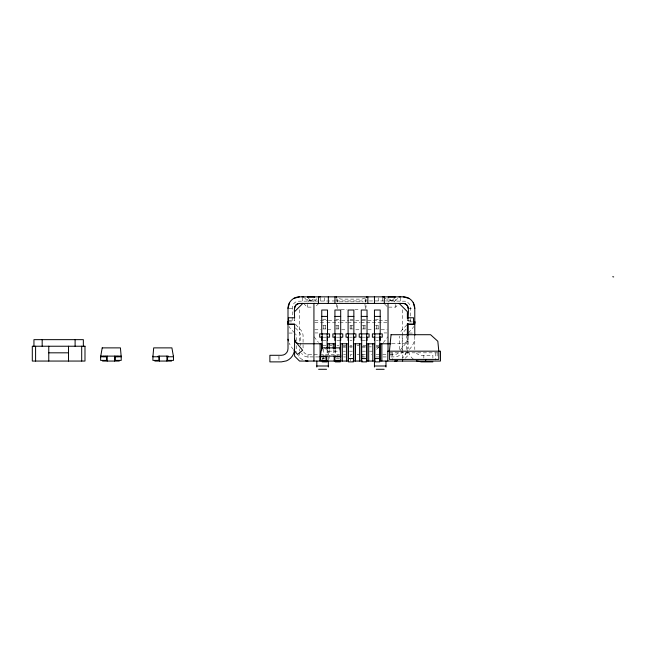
<?xml version="1.0" encoding="UTF-8"?>
<svg xmlns="http://www.w3.org/2000/svg" width="646" height="646" viewBox="0 0 646 646"><rect width="100%" height="100%" fill="white"/><g stroke="black" fill="none" stroke-linecap="round" stroke-linejoin="round"><path stroke-width="0.48" stroke-dasharray="3.23 2.42" d="M388.181 296.974L387.955 299.251A6.613 0.493 90 0 1 387.705 300.568L395.691 300.568L398.356 297.685M337.374 308.602L337.842 304.088M337.285 302.118L337.785 297.588M365.676 302.223L366.177 298.476M365.717 308.885L366.29 304.67M307.876 302.005C308.95 299.534 313.173 299.534 314.239 302.005M388.545 302.005C389.619 299.534 393.834 299.534 394.908 302.005M394.577 298.161L392.348 300.204M400.165 350.269L407.513 341.322M383.28 342.695L387.834 336.832M407.02 352.296L405.22 354.468L400.883 350.867M409.419 349.413L410.614 347.968A19.776 19.776 0 0 0 414.78 339.255M364.877 297.984L361.962 299.122L340.83 299.122L337.915 297.984M388.739 307.125L395.651 307.125L399.018 303.547M406.762 324.954L401.893 330.082A9.302 9.302 0 0 0 400.14 333.231M406.1 329.137L403.5 332.028A6.831 6.831 0 0 0 402.644 333.57M408.353 332.714L411.445 329.589A11.523 11.523 0 0 0 413.61 326.553M313.383 299.05L311.687 300.204M304.428 297.685L307.092 300.568L315.078 300.568L317.477 298.169M405.252 358.231L407.376 356.116L407.376 350.189M318.672 303.547L315.03 307.125A13.227 0.993 -90 0 1 314.941 306.947M376.561 349.325L378.677 347.475M378.233 347.055L378.742 347.023A3.367 3.367 0 0 1 378.233 347.055L376.214 347.055M335.387 300.955L297.604 301.189A7.429 7.429 0 0 0 292.347 306.446L292.137 321.966A7.413 7.413 0 0 0 292.258 322.919M336.388 300.955L368.398 300.955M369.399 300.955L384.41 300.955M385.412 300.955L405.179 301.189A7.429 7.429 0 0 1 410.436 306.446L410.654 321.966A7.413 7.413 0 0 1 410.525 322.919M303.765 303.547L307.133 307.125L312.075 307.125M288.948 308.368L294.592 308.368M408.199 308.368L413.844 308.368M341.112 309.369L346.983 309.369M354.824 309.369L359.717 309.369M322.717 319.697L326.561 319.697M335.888 319.697L338.77 319.697M350.019 319.697L352.902 319.697M362.228 319.697L366.072 319.697M375.407 319.697L378.281 319.697M288.415 320.246L294.592 320.246M407.376 320.246L412.665 320.246M314.755 320.715L327.837 320.715M328.443 320.715L340.918 320.715M341.613 320.715L348.969 320.715M349.97 320.715L362.051 320.715M362.228 320.715L387.204 320.715M288.415 321.894L292.824 321.894M409.136 321.894L412.665 321.894M314.755 322.362L325.826 322.362M326.836 322.362L338.908 322.362M339.909 322.362L346.959 322.362M347.96 322.362L360.04 322.362M361.041 322.362L387.204 322.362M322.717 325.657L326.561 325.657M335.613 325.657L338.77 325.657M350.019 325.657L353.176 325.657M362.228 325.657L366.072 325.657M375.407 325.657L378.281 325.657M322.717 328.951L327.522 328.951M335.613 328.951L340.692 328.951M350.019 328.951L353.863 328.951M362.228 328.951L367.033 328.951M375.407 328.951L380.203 328.951M314.755 329.775L320.755 329.775M327.522 329.775L333.078 329.775M341.613 329.775L347.177 329.775M355.712 329.775L360.347 329.775M367.962 329.775L373.517 329.775M381.205 329.775L387.204 329.775M315.07 332.932L317.937 332.932M384.023 332.932L386.889 332.932M288.948 333.061L292.711 333.061M409.136 333.061L413.844 333.061M322.717 337.18L327.11 337.18M336.324 337.18L340.28 337.18M349.502 337.18L352.466 337.18M362.228 337.18L366.072 337.18M375.843 337.18L378.806 337.18M322.717 340.474L326.561 340.474M336.849 340.474L340.692 340.474M350.019 340.474L351.941 340.474M362.228 340.474L367.033 340.474M376.368 340.474L378.281 340.474M391.872 343.769L402.434 343.769A4.942 4.942 0 0 0 407.376 338.827M322.911 345.545L325.915 345.545M329.928 345.545L331.931 345.545M336.946 345.545L338.948 345.545M342.961 345.545L345.965 345.545M349.979 345.545L351.981 345.545M356.996 345.545L358.998 345.545M363.012 345.545L366.016 345.545M376.045 345.545L379.049 345.545M343.389 346.862L345.384 346.862M349.381 346.862L352.377 346.862M362.374 346.862L365.37 346.862M369.367 346.862L371.369 346.862M376.36 346.862L378.362 346.862M342.905 347.055L345.933 347.055M349.97 347.055L351.989 347.055M362.083 347.055L366.12 347.055M324.106 347.475L328.338 351.174L339.368 351.174M343.373 351.174L345.376 351.174M349.389 351.174L352.393 351.174M362.414 351.174L365.426 351.174M369.431 351.174L373.445 351.174M389.385 352.821L438.779 352.821M303.733 351.997A4.942 4.942 0 0 0 308.005 354.468L339.61 354.468M343.591 354.468L345.618 354.468M352.054 354.468L350.568 354.468L350.568 361.057M357.077 354.468L359.023 354.468M362.115 354.468L366.169 354.468M371.151 354.468L371.579 354.468M375.972 354.468L378.944 354.468M382.747 354.468L386.857 354.468M390.087 354.468L394.779 354.468A4.942 4.942 0 0 0 399.058 351.997M318.833 356.939L307.044 356.883A7.413 7.413 0 0 1 301.585 353.233M343.624 356.939L345.61 356.939M362.131 356.939L366.096 356.939M376.012 356.939L378.992 356.939M382.957 356.939L386.922 356.939M390.895 356.939L395.748 356.883A7.413 7.413 0 0 0 401.626 352.369M322.168 358.587L326.117 358.587M336.324 358.587L340.28 358.587M391.105 300.204L389.401 299.05M310.435 300.204L308.207 298.161M384.717 304.145L387.753 307.125M384.112 296.966L387.705 300.568M295.803 324.72L300.891 330.082A9.302 9.302 0 0 1 303.071 336.816L303.071 349.526M295.456 327.902L299.284 332.028A6.831 6.831 0 0 1 300.624 336.178L300.6 345.658M294.431 332.714L291.338 329.589A11.523 11.523 0 0 1 289.174 326.553M293.365 349.413L292.17 347.968A19.776 19.776 0 0 1 289.214 343.131M314.126 336.832L318.438 342.372M336.606 298.476L337.115 302.223M336.388 303.822L337.067 308.885M365.103 298.492L365.507 302.118M364.95 304.088L365.418 308.602M437.132 352.821L437.132 358.312M435.485 352.821L435.485 360.137M432.893 358.11L432.893 355.292L421.37 355.292A6.589 6.589 0 0 1 415.661 351.997M423.841 355.292L423.841 358.11M414.78 335.508L414.78 348.703A6.589 6.589 0 0 0 414.837 349.567M408.199 318.656L408.199 321.482M408.199 335.508L408.199 348.703M407.376 318.575L407.376 320.553M407.376 335.936L407.376 349.389M406.302 349.526L406.302 336.816A4.942 4.942 0 0 1 406.399 335.863M402.434 309.741L402.434 358.037M402.183 349.607L402.159 336.178A6.831 6.831 0 0 1 402.167 335.734M400.56 297.782L400.56 301.545M399.712 349.526L399.712 336.816A9.302 9.302 0 0 1 399.688 336.211M392.679 352.821L392.679 360.137M391.032 352.821L391.032 358.312M382.561 297.782L382.561 301.545M378.209 297.782L378.209 303.426M378.144 325.657L378.144 328.951M376.505 325.657L376.505 328.951M364.974 325.657L364.974 328.951M363.327 325.657L363.327 328.951M362.915 354.468L362.915 357.295M351.804 325.657L351.804 328.951M350.156 325.657L350.156 328.951M338.633 325.657L338.633 328.951M336.986 325.657L336.986 328.951M335.339 349.898L335.339 354.929M334.927 349.526L334.927 355.292M333.279 349.526L333.279 355.292M329.161 349.526L329.161 360.113M328.338 351.174L328.338 361.057M327.522 349.526L327.522 355.292M327.11 349.898L327.11 354.929M325.463 325.657L325.463 328.951M324.583 297.782L324.583 301.545M323.816 325.657L323.816 328.951M323.404 349.042L323.404 355.05M323.404 356.051L323.404 359.055M322.168 357.585L322.168 359.41M320.222 297.782L320.222 301.545M308.005 354.468L308.005 360.113M302.223 297.782L302.223 301.545M299.526 309.741L299.526 341.936M299.526 348.977L299.526 350.996M299.526 351.997L299.526 358.037M296.482 340.725L296.482 336.816A4.942 4.942 0 0 0 295.472 333.829M296.482 345.618L296.482 349.526A11.523 11.523 0 0 0 296.659 351.529M294.592 318.575L294.592 320.763M278.951 356.229L278.951 360.936M315.078 300.568A6.613 0.493 90 0 1 314.828 299.251M307.318 299.251A6.613 0.46 -90 0 1 307.092 300.568M307.601 304.476A13.219 0.921 -90 0 1 307.133 307.125M406.124 351.529A11.523 11.523 0 0 1 402.183 358.36M339.489 301.973A3.109 1.397 0 0 1 340.232 301.835L362.551 301.835A3.109 1.397 0 0 1 363.302 301.973M302.837 359.83A11.523 11.523 0 0 1 298.024 355.292M395.651 307.125A13.219 0.921 -90 0 1 395.182 304.476M413.351 359.152A13.17 13.17 0 0 1 408.643 352.118M395.691 300.568A6.613 0.46 -90 0 1 395.465 299.251M296.021 324.954A4.942 4.942 0 0 1 295.585 324.462M408.199 339.255A5.152 5.152 0 0 1 407.206 341.774"/><path stroke-width="0.97" d="M414.684 322.976L414.78 321.482A11.523 11.523 0 0 1 414.393 324.445L414.78 322.976M288.003 324.106L294.592 324.106L294.592 348.703A13.17 13.17 0 0 1 286.461 360.872L281.414 361.881L269.891 361.881L269.891 355.292L281.414 355.292A6.589 6.589 0 0 0 288.003 348.703L288.003 308.368L289.545 302.603M294.592 318.098C294.818 313.568 292.331 303.935 299.526 303.426L403.257 303.426C410.598 303.983 407.876 313.859 408.199 318.454M395.021 297.426L395.255 296.974L388.181 296.974L388.432 297.426M314.352 297.426L314.61 296.974L307.528 296.974L307.762 297.426M294.592 311.663L302.821 303.426M399.018 296.966L400.778 296.845M318.672 296.966L320.448 296.845M293.769 298.387L299.526 296.845L403.257 296.845L409.023 298.387M399.575 303.459L400.778 303.426M396.111 360.977L394.779 361.057A11.523 11.523 0 0 0 397.435 360.743M613.7 276.932L612.715 276.714M321.756 316.411L327.522 316.411M334.927 316.411L340.692 316.411M348.097 316.411L353.863 316.411M361.267 316.411L367.033 316.411M374.446 316.411L380.203 316.411M294.592 317.775L288.415 317.775L288.415 324.365L294.592 324.365M407.376 317.775L413.545 317.775L413.545 324.365L407.376 324.365M288.003 322.976L288.391 324.445A11.523 11.523 0 0 1 288.003 321.482L288.1 322.976M408.199 324.106L414.78 324.106M322.168 337.18L319.697 337.18L319.697 333.885L329.573 333.885L329.573 337.18L327.11 337.18M335.339 337.18L332.868 337.18L332.868 333.885L342.751 333.885L342.751 337.18L340.28 337.18M348.509 337.18L346.038 337.18L346.038 333.885L355.922 333.885L355.922 337.18L353.451 337.18M361.679 337.18L359.216 337.18L359.216 333.885L369.092 333.885L369.092 337.18L366.621 337.18M374.858 337.18L372.387 337.18L372.387 333.885L382.262 333.885L382.262 337.18L379.791 337.18M390.911 343.769L380.203 343.769L380.203 361.057L440.459 361.057L440.459 351.174L387.778 351.174L387.778 361.057M48.765 352.821L68.524 352.821M340.765 356.77L334.838 356.77L334.838 360.395L340.765 360.395L340.765 356.116L320.19 356.116L320.19 360.395L326.117 360.395L326.117 356.77L320.19 356.77L321.765 347.879L339.974 347.879L340.676 355.785M348.509 358.587L353.451 358.587M361.679 358.587L366.621 358.587M374.858 358.587L379.791 358.587M339.683 361.057L348.59 361.057M353.079 361.057L362.414 361.057M366.169 361.057L374.979 361.057M432.893 361.881L421.37 361.881L416.331 360.872M316.815 365.991L328.338 365.991M374.446 365.991L385.969 365.991M318.623 369.286L326.529 369.286M376.255 369.286L384.16 369.286M334.999 296.845L334.927 303.426M382.335 296.845L384.112 296.966M302.005 296.845L303.765 296.966M302.005 303.426L302.651 303.434M306.672 360.977L308.005 361.057A11.523 11.523 0 0 1 305.348 360.743M399.139 303.426L407.376 311.663L407.376 318.575M293.962 350.132L297.564 354.468L302.627 350.269L295.577 341.774A5.152 5.152 0 0 1 294.818 340.329M413.238 302.603L414.78 308.368L414.78 335.395M425.641 359.41L425.641 361.057M408.199 323.912L408.199 335.395M407.376 323.517L407.376 335.371M402.595 359.41L402.595 361.057M388.028 303.426L388.028 351.448M385.969 361.057L385.969 367.025M384.322 296.845L384.322 303.426M381.851 343.769L381.851 361.057M380.203 333.885L380.203 310.015L374.446 310.015L374.446 333.885M380.203 336.865L380.203 340.474M379.791 333.885L379.791 361.881L374.858 361.881L374.858 333.885M374.446 296.845L374.446 303.426M374.446 337.18L374.446 340.474M374.446 367.025L374.446 343.769L367.033 343.769L367.033 361.057M372.799 343.769L372.799 361.057M368.68 343.769L368.68 361.057M367.857 296.845L367.857 303.426M367.033 333.885L367.033 310.015L361.267 310.015L361.267 333.885M367.033 337.18L367.033 340.474M366.621 333.885L366.621 361.881L361.679 361.881L361.679 333.885M361.267 336.703L361.267 340.474M361.267 361.057L361.267 343.769L353.863 343.769L353.863 361.057M359.628 343.769L359.628 361.057M355.51 343.769L355.51 361.057M353.863 333.885L353.863 310.015L348.097 310.015L348.097 333.885M353.863 336.703L353.863 340.474M353.451 333.885L353.451 361.881L348.509 361.881L348.509 333.885M348.097 337.18L348.097 340.474M348.097 361.057L348.097 343.769L340.692 343.769L340.692 356.253M346.45 343.769L346.45 361.057M342.34 343.769L342.34 361.057M340.692 333.885L340.692 310.015L334.927 310.015L334.927 333.885M340.692 337.18L340.692 340.474M340.28 333.885L340.28 349.898M340.28 360.234L340.28 361.881L335.339 361.881L335.339 360.856M338.795 360.395L338.795 361.057L299.526 361.057L294.592 356.116L294.592 351.174M337.478 356.116L337.478 356.77M335.5 356.116L335.5 356.77M335.339 333.885L335.339 348.888M334.927 336.703L334.927 340.474M334.927 348.565L334.927 343.769L327.522 343.769L327.522 348.565M334.184 356.116L334.184 361.057M333.279 343.769L333.279 348.565M329.161 343.769L329.161 348.565M328.338 296.845L328.338 303.426M328.338 361.057L328.338 367.025M327.522 333.885L327.522 310.015L321.756 310.015L321.756 333.885M327.522 336.703L327.522 340.474M327.11 333.885L327.11 348.888M327.11 360.856L327.11 361.881L322.168 361.881L322.168 359.943M326.771 356.116L326.771 361.057M325.455 356.116L325.455 356.77M323.476 356.116L323.476 356.77M322.168 333.885L322.168 348.888M321.756 336.703L321.756 340.474M321.756 350.487L321.756 343.769L299.526 343.761A4.942 4.942 0 0 1 294.592 338.827M320.109 343.769L320.109 361.057M318.462 296.845L318.462 303.426M316.815 361.057L316.815 367.025M313.932 303.426L313.932 361.057M173.483 356.116L173.483 360.395L167.556 360.395L167.556 356.77L173.483 356.77L171.901 347.879L153.691 347.879L152.908 356.77L158.835 356.77L158.835 360.395L152.908 360.395L152.908 356.116M171.513 360.395L171.513 361.057L154.879 361.057L154.879 360.395M168.218 356.77L168.218 356.116L158.173 356.116L158.173 356.77M166.902 356.116L166.902 361.057M159.489 356.116L159.489 361.057M119.235 360.395L119.235 361.057L102.601 361.057L102.601 360.395M117.919 356.116L117.919 356.77M115.941 356.116L115.941 356.77M114.625 356.116L114.625 361.057M107.212 356.116L107.212 361.057M105.896 356.116L105.896 356.77M103.925 356.116L103.925 356.77M83.342 346.232L83.342 339.651L33.947 339.651L33.947 346.232M81.695 346.232L81.695 361.057M75.106 339.651L75.106 346.232M68.524 346.232L68.524 361.057M48.765 346.232L48.765 361.057M42.176 339.651L42.176 346.232M35.595 346.232L35.595 361.057M366.306 297.54A10.36 0.541 90 0 1 366.5 296.845M288.003 308.368A11.523 11.523 0 0 1 299.526 296.845M294.592 308.368A4.942 4.942 0 0 1 299.526 303.426M403.257 303.426A4.942 4.942 0 0 1 408.199 308.368M403.257 296.845A11.523 11.523 0 0 1 414.78 308.368M407.311 333.829A4.942 4.942 0 0 1 407.731 333.344M336.291 296.845A10.36 0.541 90 0 1 336.485 297.54M288.391 340.838A19.776 19.776 0 0 1 288.003 339.255M407.545 323.937A4.974 4.934 0 0 1 407.376 324.211M391.064 334.709L389.425 351.174L389.425 359.41L438.812 359.41L438.812 351.174L437.827 341.266L430.583 334.709L391.064 334.709M102.213 347.879L100.631 356.77L106.558 356.77L106.558 360.395L100.631 360.395L100.631 356.116L121.206 356.116L121.206 360.395L115.279 360.395L115.279 356.77L121.206 356.77L120.422 347.879L102.213 347.879M84.989 346.232L32.3 346.232L32.3 361.057L84.989 361.057L84.989 346.232"/></g></svg>
